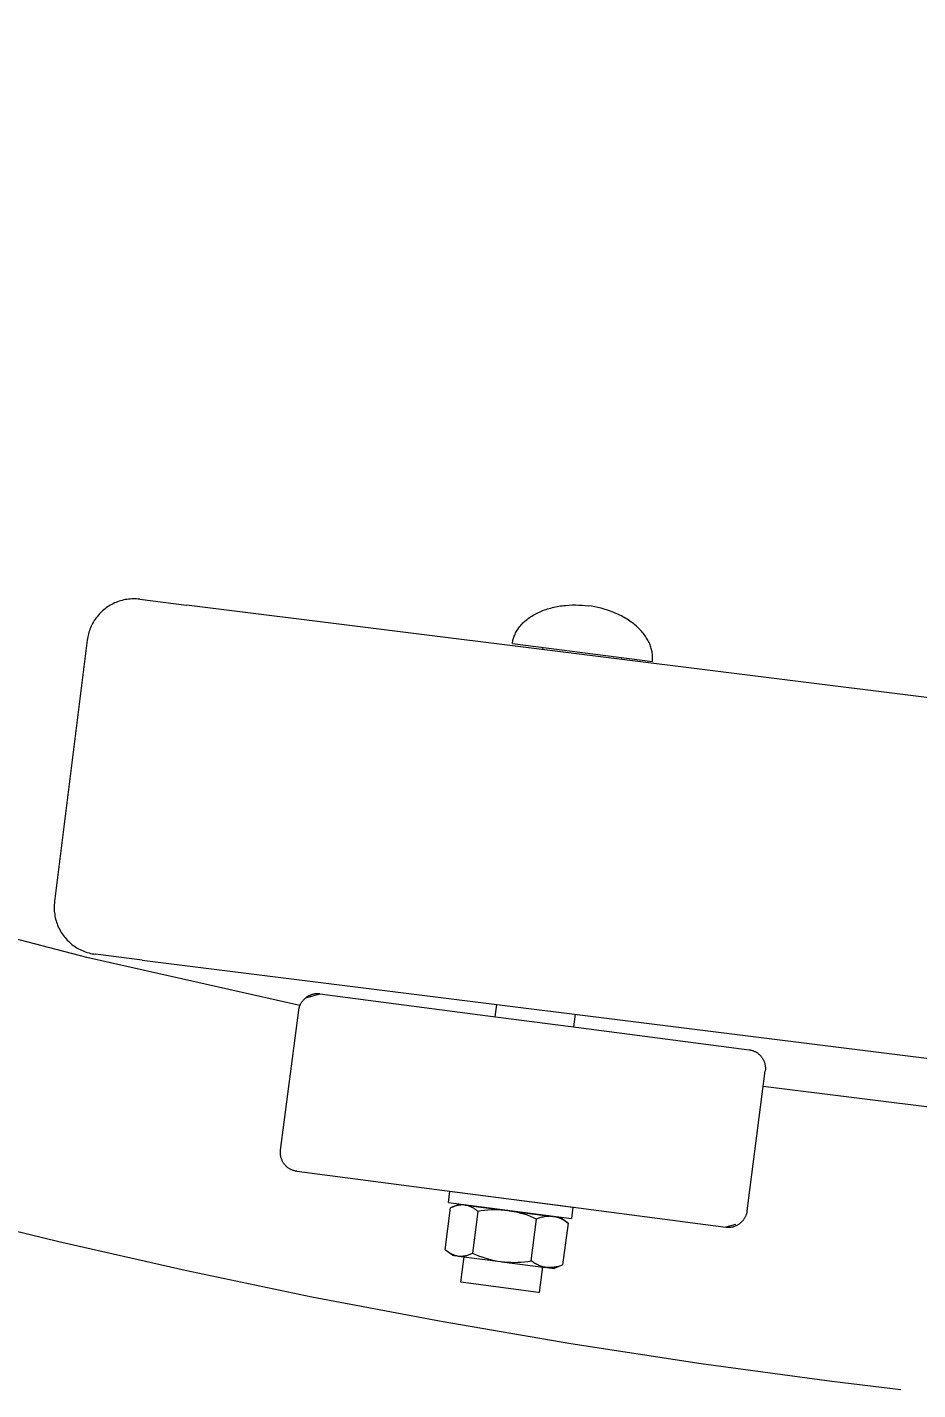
# Model space of a CAD drawing. Header units: inches. Extents: x -9 to 187, y -3 to 135.
# Drawn here: x 156.36 to 160.08, y 112.21 to 117.91 of the extents above; entities that cross this region are included whole.
import ezdxf

# ---------------------------------------------------------------- set-up
doc = ezdxf.new("R2010")
doc.units = ezdxf.units.IN
doc.layers.add('ZANO_R', color=7, linetype='Continuous', lineweight=0)
doc.layers.add('ZANO_W', color=1, linetype='Continuous', lineweight=0)
doc.styles.get("Standard").update_dxf_attribs({"font": 'arial.ttf'})
doc.dimstyles.new('amerykanie', dxfattribs={"dimtxt": 50, "dimasz": 50, "dimexe": 0.5, "dimexo": 0.5, "dimgap": 1, "dimtad": 1, "dimdec": 0, "dimzin": 0, "dimlunit": 5, "dimtxsty": 'Standard', "dimcen": 0.09, "dimclrd": 1, "dimclre": 1, "dimclrt": 1, "dimazin": 0, "dimtfac": 1, "dimtdec": 0, "dimtmove": 0, "dimatfit": 3, "dimfxl": 1, "dimtzin": 0, "dimarcsym": 1})

# ---------------------------------------------------------------- blocks, each defined once
blk = doc.blocks.new('*D359')
at = {"layer": 'ZANO_W', "color": 1, "lineweight": -2}
for p, q in [((155.046, 122.6297), (155.046, 118.629)), ((172.4947, 113.7294), (172.4947, 119.629)), ((156.046, 119.129), (171.4947, 119.129))]:
    blk.add_line(p, q, dxfattribs=at)
at = {"layer": 'ZANO_W', "color": 1}
for points in [[(156.046, 119.2957), (156.046, 118.9624), (155.046, 119.129)], [(171.4947, 118.9624), (171.4947, 119.2957), (172.4947, 119.129)]]:
    blk.add_solid(points, dxfattribs=at)
at = {"layer": 'ZANO_W', "color": 1, "insert": (163.7704, 120.4693), "char_height": 1.625, "attachment_point": 5}
blk.add_mtext('17 7/16', dxfattribs=at)

msp = doc.modelspace()

# ---------------------------------------------------------------- linework, layer by layer
at = {"layer": 'ZANO_R'}
for p, q in [((156.69732, 115.48995), (156.69168, 115.48629)), ((156.70308, 115.49341), (156.69732, 115.48995)), ((156.70895, 115.49668), (156.70308, 115.49341)), ((156.71493, 115.49974), (156.70895, 115.49668)), ((156.72102, 115.5026), (156.71493, 115.49974)), ((156.7272, 115.50525), (156.72102, 115.5026)), ((156.73346, 115.50768), (156.7272, 115.50525)), ((156.7398, 115.5099), (156.73346, 115.50768)), ((156.74622, 115.5119), (156.7398, 115.5099)), ((156.7527, 115.51369), (156.74622, 115.5119)), ((156.75924, 115.51525), (156.7527, 115.51369)), ((156.76583, 115.51658), (156.75924, 115.51525)), ((156.77246, 115.51769), (156.76583, 115.51658)), ((156.77912, 115.51858), (156.77246, 115.51769)), ((156.78581, 115.51923), (156.77912, 115.51858)), ((156.79252, 115.51966), (156.78581, 115.51923)), ((156.79923, 115.51985), (156.79252, 115.51966)), ((156.80595, 115.51982), (156.79923, 115.51985)), ((156.81267, 115.51956), (156.80595, 115.51982)), ((156.81937, 115.51907), (156.81267, 115.51956)), ((156.82606, 115.51835), (156.81937, 115.51907)), ((156.82615, 115.51834), (156.82606, 115.51835)), ((156.82615, 115.51834), (157.02138, 115.49394)), ((163.2716, 114.71285), (157.02138, 115.49394)), ((158.57318, 115.48769), (158.5801, 115.48892)), ((158.5801, 115.48892), (158.58706, 115.49001)), ((158.58706, 115.49001), (158.59404, 115.49098)), ((158.59404, 115.49098), (158.60104, 115.49182)), ((158.60104, 115.49182), (158.60804, 115.49254)), ((158.60804, 115.49254), (158.62205, 115.49362)), ((158.62205, 115.49362), (158.63602, 115.49421)), ((158.63602, 115.49421), (158.6499, 115.49435)), ((158.6499, 115.49435), (158.66363, 115.49404)), ((158.66363, 115.49404), (158.67719, 115.49331)), ((158.67719, 115.49331), (158.69052, 115.49219)), ((158.69052, 115.49219), (158.7036, 115.49069)), ((158.71663, 115.4888), (158.7036, 115.49069)), ((158.72981, 115.48648), (158.71663, 115.4888)), ((156.63946, 115.43456), (156.63574, 115.42896)), ((156.64336, 115.44003), (156.63946, 115.43456)), ((156.64745, 115.44537), (156.64336, 115.44003)), ((156.65171, 115.45056), (156.64745, 115.44537)), ((156.65615, 115.45561), (156.65171, 115.45056)), ((156.66077, 115.4605), (156.65615, 115.45561)), ((156.66554, 115.46523), (156.66077, 115.4605)), ((156.67047, 115.46979), (156.66554, 115.46523)), ((156.67556, 115.47418), (156.67047, 115.46979)), ((156.6808, 115.4784), (156.67556, 115.47418)), ((156.68617, 115.48244), (156.6808, 115.4784)), ((156.69168, 115.48629), (156.68617, 115.48244)), ((158.44248, 115.43044), (158.44705, 115.43413)), ((158.44705, 115.43413), (158.45178, 115.43774)), ((158.45178, 115.43774), (158.45667, 115.44127)), ((158.45667, 115.44127), (158.46171, 115.4447)), ((158.46171, 115.4447), (158.46691, 115.44804)), ((158.46691, 115.44804), (158.47226, 115.45129)), ((158.47226, 115.45129), (158.47775, 115.45443)), ((158.47775, 115.45443), (158.48337, 115.45747)), ((158.48337, 115.45747), (158.48913, 115.4604)), ((158.48913, 115.4604), (158.49502, 115.46323)), ((158.49502, 115.46323), (158.50103, 115.46593)), ((158.50103, 115.46593), (158.50715, 115.46853)), ((158.50715, 115.46853), (158.51338, 115.471)), ((158.51338, 115.471), (158.51971, 115.47335)), ((158.51971, 115.47335), (158.52614, 115.47559)), ((158.52614, 115.47559), (158.53265, 115.47769)), ((158.53265, 115.47769), (158.53924, 115.47968)), ((158.53924, 115.47968), (158.54591, 115.48154)), ((158.54591, 115.48154), (158.55265, 115.48327)), ((158.55265, 115.48327), (158.55944, 115.48487)), ((158.55944, 115.48487), (158.56629, 115.48635)), ((158.56629, 115.48635), (158.57318, 115.48769)), ((158.7431, 115.48372), (158.72981, 115.48648)), ((158.75645, 115.48051), (158.7431, 115.48372)), ((158.76983, 115.47683), (158.75645, 115.48051)), ((158.78319, 115.47269), (158.76983, 115.47683)), ((158.79646, 115.46807), (158.78319, 115.47269)), ((158.80305, 115.46559), (158.79646, 115.46807)), ((158.8096, 115.46298), (158.80305, 115.46559)), ((158.8161, 115.46026), (158.8096, 115.46298)), ((158.82255, 115.45743), (158.8161, 115.46026)), ((158.82893, 115.45448), (158.82255, 115.45743)), ((158.83525, 115.45141), (158.82893, 115.45448)), ((158.84149, 115.44824), (158.83525, 115.45141)), ((158.84765, 115.44495), (158.84149, 115.44824)), ((158.85372, 115.44156), (158.84765, 115.44495)), ((158.85969, 115.43806), (158.85372, 115.44156)), ((158.86556, 115.43446), (158.85969, 115.43806)), ((158.87132, 115.43076), (158.86556, 115.43446)), ((156.61332, 115.38027), (156.61147, 115.37381)), ((156.61538, 115.38667), (156.61332, 115.38027)), ((156.61766, 115.39299), (156.61538, 115.38667)), ((156.62016, 115.39923), (156.61766, 115.39299)), ((156.62286, 115.40538), (156.62016, 115.39923)), ((156.62578, 115.41144), (156.62286, 115.40538)), ((156.6289, 115.41739), (156.62578, 115.41144)), ((156.63222, 115.42323), (156.6289, 115.41739)), ((156.63574, 115.42896), (156.63222, 115.42323)), ((158.39688, 115.37276), (158.39899, 115.37711)), ((158.39899, 115.37711), (158.40127, 115.38145)), ((158.40127, 115.38145), (158.40373, 115.38576)), ((158.40373, 115.38576), (158.40636, 115.39004)), ((158.40636, 115.39004), (158.40918, 115.3943)), ((158.40918, 115.3943), (158.41217, 115.39852)), ((158.41217, 115.39852), (158.41534, 115.4027)), ((158.41534, 115.4027), (158.41869, 115.40683)), ((158.41869, 115.40683), (158.42222, 115.41092)), ((158.42222, 115.41092), (158.42592, 115.41495)), ((158.42592, 115.41495), (158.4298, 115.41892)), ((158.4298, 115.41892), (158.43386, 115.42283)), ((158.43386, 115.42283), (158.43809, 115.42667)), ((158.43809, 115.42667), (158.44248, 115.43044)), ((158.87696, 115.42696), (158.87132, 115.43076)), ((158.88248, 115.42306), (158.87696, 115.42696)), ((158.88787, 115.41908), (158.88248, 115.42306)), ((158.89313, 115.41501), (158.88787, 115.41908)), ((158.89824, 115.41086), (158.89313, 115.41501)), ((158.90321, 115.40662), (158.89824, 115.41086)), ((158.90803, 115.40232), (158.90321, 115.40662)), ((158.9127, 115.39794), (158.90803, 115.40232)), ((158.9172, 115.3935), (158.9127, 115.39794)), ((158.92154, 115.389), (158.9172, 115.3935)), ((158.92571, 115.38444), (158.92154, 115.389)), ((158.92971, 115.37983), (158.92571, 115.38444)), ((158.93354, 115.37517), (158.92971, 115.37983)), ((158.93719, 115.37047), (158.93354, 115.37517)), ((156.60633, 115.34744), (156.46964, 114.25365)), ((156.60728, 115.35409), (156.60633, 115.34744)), ((156.60845, 115.36071), (156.60728, 115.35409)), ((156.60985, 115.36729), (156.60845, 115.36071)), ((156.61147, 115.37381), (156.60985, 115.36729)), ((158.38545, 115.33352), (158.38608, 115.33784)), ((158.38545, 115.33352), (158.97105, 115.25746)), ((158.38608, 115.33784), (158.38687, 115.34218)), ((158.38687, 115.34218), (158.38781, 115.34654)), ((158.38781, 115.34654), (158.38891, 115.3509)), ((158.38891, 115.3509), (158.39017, 115.35527)), ((158.39017, 115.35527), (158.3916, 115.35965)), ((158.3916, 115.35965), (158.39319, 115.36403)), ((158.39319, 115.36403), (158.39495, 115.3684)), ((158.39495, 115.3684), (158.39688, 115.37276)), ((158.94066, 115.36574), (158.93719, 115.37047)), ((158.94395, 115.36097), (158.94066, 115.36574)), ((158.94706, 115.35618), (158.94395, 115.36097)), ((158.94998, 115.35136), (158.94706, 115.35618)), ((158.95272, 115.34653), (158.94998, 115.35136)), ((158.95527, 115.34169), (158.95272, 115.34653)), ((158.95764, 115.33684), (158.95527, 115.34169)), ((158.95982, 115.33198), (158.95764, 115.33684)), ((158.96182, 115.32713), (158.95982, 115.33198)), ((158.96363, 115.32229), (158.96182, 115.32713)), ((158.96527, 115.31745), (158.96363, 115.32229)), ((158.51308, 115.30752), (158.51428, 115.31678)), ((158.84221, 115.27419), (158.84122, 115.26652)), ((158.96672, 115.31264), (158.96527, 115.31745)), ((158.96799, 115.30784), (158.96672, 115.31264)), ((158.96909, 115.30307), (158.96799, 115.30784)), ((158.97002, 115.29833), (158.96909, 115.30307)), ((158.97077, 115.29361), (158.97002, 115.29833)), ((158.97136, 115.28894), (158.97077, 115.29361)), ((158.97105, 115.25746), (158.97154, 115.2618)), ((158.97178, 115.2843), (158.97136, 115.28894)), ((158.97154, 115.2618), (158.97188, 115.2662)), ((158.97204, 115.2797), (158.97178, 115.2843)), ((158.97188, 115.2662), (158.97209, 115.27065)), ((158.97214, 115.27515), (158.97204, 115.2797)), ((158.97209, 115.27065), (158.97214, 115.27515)), ((156.60522, 114.02034), (155.7206, 114.24946)), ((156.46843, 114.24026), (156.46817, 114.23355)), ((156.46892, 114.24697), (156.46843, 114.24026)), ((156.46964, 114.25365), (156.46892, 114.24697)), ((156.46817, 114.23355), (156.46813, 114.22683)), ((156.46813, 114.22683), (156.46833, 114.22011)), ((156.46833, 114.22011), (156.46876, 114.2134)), ((156.46876, 114.2134), (156.46941, 114.20671)), ((156.46941, 114.20671), (156.4703, 114.20005)), ((156.4703, 114.20005), (156.47141, 114.19342)), ((156.47141, 114.19342), (156.47274, 114.18683)), ((156.47274, 114.18683), (156.4743, 114.1803)), ((156.4743, 114.1803), (156.47608, 114.17381)), ((156.47608, 114.17381), (156.47809, 114.1674)), ((156.47809, 114.1674), (156.48031, 114.16105)), ((156.48031, 114.16105), (156.48274, 114.15479)), ((156.48274, 114.15479), (156.48539, 114.14861)), ((156.48539, 114.14861), (156.48825, 114.14253)), ((156.48825, 114.14253), (156.49131, 114.13655)), ((156.49131, 114.13655), (156.49458, 114.13067)), ((156.49458, 114.13067), (156.49804, 114.12491)), ((156.49804, 114.12491), (156.5017, 114.11927)), ((156.5017, 114.11927), (156.50555, 114.11376)), ((156.50555, 114.11376), (156.50959, 114.10839)), ((156.50959, 114.10839), (156.5138, 114.10316)), ((156.5138, 114.10316), (156.5182, 114.09807)), ((156.5182, 114.09807), (156.52276, 114.09313)), ((156.52276, 114.09313), (156.52749, 114.08836)), ((156.52749, 114.08836), (156.53238, 114.08375)), ((156.53238, 114.08375), (156.53742, 114.07931)), ((156.53742, 114.07931), (156.54262, 114.07504)), ((156.54262, 114.07504), (156.54795, 114.07095)), ((156.54795, 114.07095), (156.55343, 114.06705)), ((156.55343, 114.06705), (156.55903, 114.06334)), ((156.55903, 114.06334), (156.56475, 114.05982)), ((156.56475, 114.05982), (156.5706, 114.05649)), ((156.5706, 114.05649), (156.57655, 114.05337)), ((156.57655, 114.05337), (156.5826, 114.05046)), ((156.5826, 114.05046), (156.58876, 114.04775)), ((156.58876, 114.04775), (156.595, 114.04525)), ((156.595, 114.04525), (156.60132, 114.04297)), ((156.60132, 114.04297), (156.60772, 114.04091)), ((157.49666, 113.81938), (156.60522, 114.02034)), ((156.60772, 114.04091), (156.61418, 114.03907)), ((156.61418, 114.03907), (156.6207, 114.03744)), ((156.6207, 114.03744), (156.62728, 114.03604)), ((156.62728, 114.03604), (156.63389, 114.03487)), ((156.63389, 114.03487), (156.64055, 114.03392)), ((156.83587, 114.00951), (156.64053, 114.03392)), ((156.83587, 114.00951), (163.08609, 113.22842)), ((157.50492, 113.83463), (157.5065, 113.83681)), ((157.5065, 113.83681), (157.50814, 113.83893)), ((157.50814, 113.83893), (157.50986, 113.841)), ((157.50986, 113.841), (157.51164, 113.84301)), ((157.51164, 113.84301), (157.5135, 113.84496)), ((157.5135, 113.84496), (157.51542, 113.84684)), ((157.51542, 113.84684), (157.5174, 113.84866)), ((157.5174, 113.84866), (157.51944, 113.8504)), ((157.51944, 113.8504), (157.52155, 113.85208)), ((157.52155, 113.85208), (157.57973, 113.86778)), ((157.5237, 113.85368), (157.52155, 113.85208)), ((157.52592, 113.85521), (157.5237, 113.85368)), ((157.52818, 113.85667), (157.52592, 113.85521)), ((157.53049, 113.85804), (157.52818, 113.85667)), ((157.53284, 113.85934), (157.53049, 113.85804)), ((157.53524, 113.86055), (157.53284, 113.85934)), ((157.53768, 113.86168), (157.53524, 113.86055)), ((157.54016, 113.86273), (157.53768, 113.86168)), ((157.54267, 113.86369), (157.54016, 113.86273)), ((157.54521, 113.86457), (157.54267, 113.86369)), ((157.54778, 113.86535), (157.54521, 113.86457)), ((157.55038, 113.86605), (157.54778, 113.86535)), ((157.553, 113.86667), (157.55038, 113.86605)), ((157.55563, 113.86719), (157.553, 113.86667)), ((157.55829, 113.86762), (157.55563, 113.86719)), ((157.56095, 113.86796), (157.55829, 113.86762)), ((157.56363, 113.86821), (157.56095, 113.86796)), ((157.56631, 113.86836), (157.56363, 113.86821)), ((157.569, 113.86843), (157.56631, 113.86836)), ((157.57169, 113.8684), (157.569, 113.86843)), ((157.57438, 113.86829), (157.57169, 113.8684)), ((157.57706, 113.86808), (157.57438, 113.86829)), ((157.57973, 113.86778), (157.57706, 113.86808)), ((157.57973, 113.86778), (158.28244, 113.77647)), ((157.41542, 113.21425), (157.4915, 113.79984)), ((157.4915, 113.79984), (157.4919, 113.8025)), ((157.4919, 113.8025), (157.49238, 113.80515)), ((157.49238, 113.80515), (157.49295, 113.80777)), ((157.49295, 113.80777), (157.49361, 113.81038)), ((157.49361, 113.81038), (157.49436, 113.81296)), ((157.49436, 113.81296), (157.4952, 113.81552)), ((157.4952, 113.81552), (157.49613, 113.81804)), ((157.49613, 113.81804), (157.49714, 113.82053)), ((157.49714, 113.82053), (157.49823, 113.82299)), ((157.49823, 113.82299), (157.49941, 113.8254)), ((157.49941, 113.8254), (157.50067, 113.82778)), ((157.50067, 113.82778), (157.50201, 113.83011)), ((157.50201, 113.83011), (157.50343, 113.83239)), ((157.50343, 113.83239), (157.50492, 113.83463)), ((158.3137, 113.77241), (158.3204, 113.82399)), ((158.64854, 113.78298), (158.64163, 113.7298)), ((158.28244, 113.77647), (158.67284, 113.72575)), ((158.67284, 113.72575), (159.37555, 113.63444)), ((159.37555, 113.63444), (159.37821, 113.63405)), ((159.37821, 113.63405), (159.38085, 113.63357)), ((159.38085, 113.63357), (159.38347, 113.63299)), ((159.38347, 113.63299), (159.38608, 113.63233)), ((159.38608, 113.63233), (159.38866, 113.63158)), ((159.38866, 113.63158), (159.39121, 113.63075)), ((159.39121, 113.63075), (159.39373, 113.62982)), ((159.39373, 113.62982), (159.39622, 113.62881)), ((159.39622, 113.62881), (159.39868, 113.62772)), ((159.39868, 113.62772), (159.40109, 113.62654)), ((159.40109, 113.62654), (159.40346, 113.62528)), ((159.40346, 113.62528), (159.40579, 113.62395)), ((159.40579, 113.62395), (159.40808, 113.62253)), ((159.40808, 113.62253), (159.41031, 113.62103)), ((159.41031, 113.62103), (159.41249, 113.61946)), ((159.41249, 113.61946), (159.41462, 113.61782)), ((159.41462, 113.61782), (159.41669, 113.6161)), ((159.41669, 113.6161), (159.4187, 113.61431)), ((159.4187, 113.61431), (159.42065, 113.61246)), ((159.42065, 113.61246), (159.42253, 113.61054)), ((159.42253, 113.61054), (159.42435, 113.60856)), ((159.42435, 113.60856), (159.4261, 113.60651)), ((159.4261, 113.60651), (159.42778, 113.60441)), ((159.42778, 113.60441), (159.42938, 113.60225)), ((159.42938, 113.60225), (159.43091, 113.60004)), ((159.43091, 113.60004), (159.43236, 113.59778)), ((159.43236, 113.59778), (159.43374, 113.59547)), ((159.43374, 113.59547), (159.43503, 113.59311)), ((159.43503, 113.59311), (159.43625, 113.59071)), ((159.43625, 113.59071), (159.43738, 113.58827)), ((159.43738, 113.58827), (159.43843, 113.5858)), ((159.43843, 113.5858), (159.43939, 113.58328)), ((159.43939, 113.58328), (159.44027, 113.58074)), ((159.44027, 113.58074), (159.44106, 113.57817)), ((159.44106, 113.57817), (159.44176, 113.57557)), ((159.44176, 113.57557), (159.44237, 113.57296)), ((159.44237, 113.57296), (159.44289, 113.57032)), ((159.44289, 113.57032), (159.44332, 113.56766)), ((159.44332, 113.56766), (159.44366, 113.565)), ((159.44366, 113.565), (159.44391, 113.56232)), ((159.44399, 113.55157), (159.44378, 113.54889)), ((159.44391, 113.56232), (159.44407, 113.55963)), ((159.44411, 113.55426), (159.44399, 113.55157)), ((159.44407, 113.55963), (159.44414, 113.55694)), ((159.44414, 113.55694), (159.44411, 113.55426)), ((159.36739, 112.96062), (159.44348, 113.54622)), ((159.44378, 113.54889), (159.44348, 113.54622)), ((160.33343, 113.36826), (159.43501, 113.48098)), ((157.4149, 113.20889), (157.41511, 113.21157)), ((157.41511, 113.21157), (157.41542, 113.21425)), ((157.41476, 113.20351), (157.41479, 113.2062)), ((157.41483, 113.20082), (157.41476, 113.20351)), ((157.41479, 113.2062), (157.4149, 113.20889)), ((157.41499, 113.19813), (157.41483, 113.20082)), ((157.41524, 113.19545), (157.41499, 113.19813)), ((157.41558, 113.19278), (157.41524, 113.19545)), ((157.41601, 113.19013), (157.41558, 113.19278)), ((157.41653, 113.18749), (157.41601, 113.19013)), ((157.41715, 113.18486), (157.41653, 113.18749)), ((157.41785, 113.18227), (157.41715, 113.18486)), ((157.41864, 113.17969), (157.41785, 113.18227)), ((157.41952, 113.17715), (157.41864, 113.17969)), ((157.42048, 113.17464), (157.41952, 113.17715)), ((157.42153, 113.17216), (157.42048, 113.17464)), ((157.42267, 113.16972), (157.42153, 113.17216)), ((157.42388, 113.16732), (157.42267, 113.16972)), ((157.42518, 113.16496), (157.42388, 113.16732)), ((157.42656, 113.16265), (157.42518, 113.16496)), ((157.42801, 113.16038), (157.42656, 113.16265)), ((157.42955, 113.15817), (157.42801, 113.16038)), ((157.43115, 113.15601), (157.42955, 113.15817)), ((157.43283, 113.15391), (157.43115, 113.15601)), ((157.43459, 113.15186), (157.43283, 113.15391)), ((157.43641, 113.14988), (157.43459, 113.15186)), ((157.43829, 113.14796), (157.43641, 113.14988)), ((157.44024, 113.14611), (157.43829, 113.14796)), ((157.44226, 113.14432), (157.44024, 113.14611)), ((157.44433, 113.1426), (157.44226, 113.14432)), ((157.44646, 113.14096), (157.44433, 113.1426)), ((157.44864, 113.13939), (157.44646, 113.14096)), ((157.45087, 113.1379), (157.44864, 113.13939)), ((157.45315, 113.13649), (157.45087, 113.1379)), ((157.45548, 113.13516), (157.45315, 113.13649)), ((157.45785, 113.1339), (157.45548, 113.13516)), ((157.46026, 113.13273), (157.45785, 113.1339)), ((157.46271, 113.13164), (157.46026, 113.13273)), ((157.46519, 113.13063), (157.46271, 113.13164)), ((157.46771, 113.12971), (157.46519, 113.13063)), ((157.47026, 113.12887), (157.46771, 113.12971)), ((157.47284, 113.12813), (157.47026, 113.12887)), ((157.47544, 113.12747), (157.47284, 113.12813)), ((157.47806, 113.1269), (157.47544, 113.12747)), ((157.4807, 113.12642), (157.47806, 113.1269)), ((157.48335, 113.12602), (157.4807, 113.12642)), ((157.48335, 113.12602), (158.18606, 113.03472)), ((158.11755, 112.99571), (158.12363, 113.04255)), ((158.12368, 113.04255), (158.12363, 113.04255)), ((158.12363, 113.04255), (158.12363, 113.04255)), ((158.12363, 113.04255), (158.63891, 112.97563)), ((158.11759, 112.9957), (158.11755, 112.99571)), ((158.11755, 112.99571), (158.11755, 112.99571)), ((158.11755, 112.99571), (158.63283, 112.92878)), ((158.13413, 112.97669), (158.16183, 112.98822)), ((158.1503, 112.98229), (158.1468, 112.98137)), ((158.15383, 112.9831), (158.1503, 112.98229)), ((158.15739, 112.98379), (158.15383, 112.9831)), ((158.16097, 112.98437), (158.15739, 112.98379)), ((158.16457, 112.98482), (158.16097, 112.98437)), ((158.16184, 112.98822), (158.16183, 112.98822)), ((158.16183, 112.98822), (158.16183, 112.98822)), ((158.16183, 112.98822), (158.16183, 112.98822)), ((158.16183, 112.98822), (158.16184, 112.98822)), ((158.16184, 112.98822), (158.16189, 112.98821)), ((158.16189, 112.98821), (158.16214, 112.98818)), ((158.16214, 112.98818), (158.16323, 112.98804)), ((158.16323, 112.98804), (158.16767, 112.98746)), ((158.16818, 112.98516), (158.16457, 112.98482)), ((158.16767, 112.98746), (158.18475, 112.98524)), ((158.1718, 112.98537), (158.16818, 112.98516)), ((158.17542, 112.98547), (158.1718, 112.98537)), ((158.17904, 112.98545), (158.17542, 112.98547)), ((158.18267, 112.9853), (158.17904, 112.98545)), ((158.18628, 112.98504), (158.18267, 112.9853)), ((158.18606, 113.03472), (158.57646, 112.98399)), ((158.18984, 112.98437), (158.18628, 112.98504)), ((158.18798, 112.98482), (158.36315, 112.96207)), ((158.19338, 112.98359), (158.18984, 112.98437)), ((158.19689, 112.98268), (158.19338, 112.98359)), ((158.20037, 112.98166), (158.19689, 112.98268)), ((158.21102, 112.98183), (158.21124, 112.98354)), ((158.21733, 113.03039), (158.21736, 113.03065)), ((158.5453, 112.98804), (158.54526, 112.98779)), ((158.57646, 112.98399), (159.27917, 112.89269)), ((156.48828, 112.83061), (156.04483, 112.93898)), ((158.10384, 112.79836), (158.12658, 112.97344)), ((158.12983, 112.97503), (158.12658, 112.97344)), ((158.13314, 112.97652), (158.12983, 112.97503)), ((158.13649, 112.9779), (158.13314, 112.97652)), ((158.13989, 112.97917), (158.13649, 112.9779)), ((158.14332, 112.98033), (158.13989, 112.97917)), ((158.1468, 112.98137), (158.14332, 112.98033)), ((158.20382, 112.98053), (158.20037, 112.98166)), ((158.20722, 112.97928), (158.20382, 112.98053)), ((158.21058, 112.97792), (158.20722, 112.97928)), ((158.21389, 112.97646), (158.21058, 112.97792)), ((158.21716, 112.97488), (158.21389, 112.97646)), ((158.22037, 112.97319), (158.21716, 112.97488)), ((158.24104, 112.95857), (158.2183, 112.78349)), ((158.22352, 112.9714), (158.22037, 112.97319)), ((158.22661, 112.96951), (158.22352, 112.9714)), ((158.22964, 112.96751), (158.22661, 112.96951)), ((158.2326, 112.96542), (158.22964, 112.96751)), ((158.23549, 112.96323), (158.2326, 112.96542)), ((158.2383, 112.96095), (158.23549, 112.96323)), ((158.24104, 112.95857), (158.2383, 112.96095)), ((158.25487, 112.96068), (158.24104, 112.95857)), ((158.26876, 112.96234), (158.25487, 112.96068)), ((158.28269, 112.96357), (158.26876, 112.96234)), ((158.29666, 112.96435), (158.28269, 112.96357)), ((158.31064, 112.96469), (158.29666, 112.96435)), ((158.32463, 112.96459), (158.31064, 112.96469)), ((158.33861, 112.96405), (158.32463, 112.96459)), ((158.35256, 112.96306), (158.33861, 112.96405)), ((158.36648, 112.96164), (158.35256, 112.96306)), ((158.3803, 112.95946), (158.36648, 112.96164)), ((158.37007, 112.96117), (158.55338, 112.93736)), ((158.39404, 112.95685), (158.3803, 112.95946)), ((158.40769, 112.9538), (158.39404, 112.95685)), ((158.42124, 112.95033), (158.40769, 112.9538)), ((158.43468, 112.94643), (158.42124, 112.95033)), ((158.44798, 112.9421), (158.43468, 112.94643)), ((158.46114, 112.93736), (158.44798, 112.9421)), ((158.47414, 112.9322), (158.46114, 112.93736)), ((158.46424, 112.75155), (158.48697, 112.92663)), ((158.48697, 112.92663), (158.47414, 112.9322)), ((158.49128, 112.92838), (158.48697, 112.92663)), ((158.49564, 112.92999), (158.49128, 112.92838)), ((158.50006, 112.93145), (158.49564, 112.92999)), ((158.50452, 112.93277), (158.50006, 112.93145)), ((158.50902, 112.93393), (158.50452, 112.93277)), ((158.51356, 112.93494), (158.50902, 112.93393)), ((158.51812, 112.9358), (158.51356, 112.93494)), ((158.52272, 112.93651), (158.51812, 112.9358)), ((158.52734, 112.93707), (158.52272, 112.93651)), ((158.53197, 112.93746), (158.52734, 112.93707)), ((158.53661, 112.93771), (158.53197, 112.93746)), ((158.54126, 112.9378), (158.53661, 112.93771)), ((158.53918, 112.94095), (158.53896, 112.93924)), ((158.54591, 112.93773), (158.54126, 112.9378)), ((158.55055, 112.93751), (158.54591, 112.93773)), ((158.55519, 112.93713), (158.55055, 112.93751)), ((158.55979, 112.93631), (158.55522, 112.93713)), ((158.55708, 112.93688), (158.58814, 112.93285)), ((158.56434, 112.93534), (158.55979, 112.93631)), ((158.56885, 112.93421), (158.56434, 112.93534)), ((158.57332, 112.93294), (158.56885, 112.93421)), ((158.57774, 112.93152), (158.57332, 112.93294)), ((158.58212, 112.92995), (158.57774, 112.93152)), ((158.58644, 112.92824), (158.58212, 112.92995)), ((158.5907, 112.92638), (158.58644, 112.92824)), ((158.58815, 112.93285), (158.61369, 112.91332)), ((158.59489, 112.92438), (158.5907, 112.92638)), ((158.63896, 112.97563), (158.63287, 112.92878)), ((159.35397, 112.92584), (159.3524, 112.92366)), ((159.35547, 112.92807), (159.35397, 112.92584)), ((159.35689, 112.93035), (159.35547, 112.92807)), ((159.35823, 112.93269), (159.35689, 112.93035)), ((159.35949, 112.93506), (159.35823, 112.93269)), ((159.36067, 112.93748), (159.35949, 112.93506)), ((159.36176, 112.93993), (159.36067, 112.93748)), ((159.36277, 112.94242), (159.36176, 112.93993)), ((159.3637, 112.94495), (159.36277, 112.94242)), ((159.36453, 112.9475), (159.3637, 112.94495)), ((159.36529, 112.95008), (159.36453, 112.9475)), ((159.36595, 112.95269), (159.36529, 112.95008)), ((159.36652, 112.95532), (159.36595, 112.95269)), ((159.367, 112.95796), (159.36652, 112.95532)), ((159.36739, 112.96062), (159.367, 112.95796)), ((158.59902, 112.92224), (158.59489, 112.92438)), ((158.61845, 112.90955), (158.59571, 112.73447)), ((158.60307, 112.91997), (158.59902, 112.92224)), ((158.60705, 112.91756), (158.60307, 112.91997)), ((158.61094, 112.91502), (158.60705, 112.91756)), ((158.61474, 112.91235), (158.61094, 112.91502)), ((158.61369, 112.91332), (158.61845, 112.90955)), ((158.61845, 112.90955), (158.61474, 112.91235)), ((159.31919, 112.90348), (159.27917, 112.89269)), ((159.27917, 112.89269), (159.28184, 112.89239)), ((159.28184, 112.89239), (159.28452, 112.89218)), ((159.28452, 112.89218), (159.28721, 112.89206)), ((159.28721, 112.89206), (159.2899, 112.89203)), ((159.2899, 112.89203), (159.29258, 112.8921)), ((159.29258, 112.8921), (159.29527, 112.89226)), ((159.29527, 112.89226), (159.29794, 112.89251)), ((159.29794, 112.89251), (159.30061, 112.89285)), ((159.30061, 112.89285), (159.30326, 112.89328)), ((159.30326, 112.89328), (159.3059, 112.8938)), ((159.3059, 112.8938), (159.30852, 112.89441)), ((159.30852, 112.89441), (159.31112, 112.89511)), ((159.31112, 112.89511), (159.31369, 112.8959)), ((159.31369, 112.8959), (159.31623, 112.89677)), ((159.31623, 112.89677), (159.31874, 112.89774)), ((159.31874, 112.89774), (159.32122, 112.89878)), ((159.32122, 112.89878), (159.32365, 112.89991)), ((159.32365, 112.89991), (159.32605, 112.90113)), ((159.32605, 112.90113), (159.32841, 112.90242)), ((159.32841, 112.90242), (159.33072, 112.9038)), ((159.33072, 112.9038), (159.33298, 112.90525)), ((159.33298, 112.90525), (159.33519, 112.90678)), ((159.33519, 112.90678), (159.33735, 112.90838)), ((159.33945, 112.91006), (159.33735, 112.90838)), ((159.3415, 112.91181), (159.33945, 112.91006)), ((159.34348, 112.91362), (159.3415, 112.91181)), ((159.3454, 112.9155), (159.34348, 112.91362)), ((159.34725, 112.91745), (159.3454, 112.9155)), ((159.34904, 112.91946), (159.34725, 112.91745)), ((159.35076, 112.92153), (159.34904, 112.91946)), ((159.3524, 112.92366), (159.35076, 112.92153)), ((157.01651, 112.71077), (156.48828, 112.83061)), ((158.10384, 112.79836), (158.10658, 112.79598)), ((158.10658, 112.79598), (158.10939, 112.7937)), ((158.10939, 112.7937), (158.11228, 112.79151)), ((158.13415, 112.77506), (158.11033, 112.79327)), ((158.11228, 112.79151), (158.11524, 112.78941)), ((158.11524, 112.78941), (158.11827, 112.78742)), ((158.11827, 112.78742), (158.12136, 112.78552)), ((158.12136, 112.78552), (158.12451, 112.78373)), ((158.12451, 112.78373), (158.12772, 112.78205)), ((158.12772, 112.78205), (158.13099, 112.78047)), ((158.13099, 112.78047), (158.1343, 112.779)), ((158.13415, 112.77506), (158.13415, 112.77506)), ((158.13415, 112.77506), (158.13415, 112.77506)), ((158.13415, 112.77506), (158.13415, 112.77506)), ((158.13415, 112.77506), (158.13416, 112.77506)), ((158.13416, 112.77506), (158.13421, 112.77505)), ((158.13421, 112.77505), (158.13446, 112.77502)), ((158.1343, 112.779), (158.13766, 112.77764)), ((158.13446, 112.77502), (158.13555, 112.77488)), ((158.13555, 112.77488), (158.14001, 112.7743)), ((158.13766, 112.77764), (158.14106, 112.7764)), ((158.14001, 112.7743), (158.15713, 112.77207)), ((158.14106, 112.7764), (158.14451, 112.77526)), ((158.14451, 112.77526), (158.14799, 112.77424)), ((158.14799, 112.77424), (158.1515, 112.77334)), ((158.1515, 112.77334), (158.15503, 112.77255)), ((158.15503, 112.77255), (158.1586, 112.77188)), ((158.1586, 112.77188), (158.16221, 112.77162)), ((158.16017, 112.77168), (158.33518, 112.74895)), ((158.16221, 112.77162), (158.16583, 112.77148)), ((158.16583, 112.77148), (158.16946, 112.77146)), ((158.16946, 112.77146), (158.17308, 112.77155)), ((158.16949, 112.66207), (158.18334, 112.76867)), ((158.17308, 112.77155), (158.1767, 112.77177)), ((158.1767, 112.77177), (158.18031, 112.77211)), ((158.18031, 112.77211), (158.18391, 112.77256)), ((158.18391, 112.77256), (158.18749, 112.77313)), ((158.18749, 112.77313), (158.19105, 112.77383)), ((158.19105, 112.77383), (158.19458, 112.77463)), ((158.19458, 112.77463), (158.19808, 112.77556)), ((158.19808, 112.77556), (158.20156, 112.7766)), ((158.20156, 112.7766), (158.20499, 112.77776)), ((158.20499, 112.77776), (158.20839, 112.77902)), ((158.20839, 112.77902), (158.21174, 112.7804)), ((158.21174, 112.7804), (158.21505, 112.78189)), ((158.21505, 112.78189), (158.2183, 112.78349)), ((158.2183, 112.78349), (158.23113, 112.77792)), ((158.23113, 112.77792), (158.24413, 112.77276)), ((158.24413, 112.77276), (158.25729, 112.76802)), ((158.25729, 112.76802), (158.2706, 112.76369)), ((158.2706, 112.76369), (158.28403, 112.75979)), ((158.28403, 112.75979), (158.29758, 112.75631)), ((158.29758, 112.75631), (158.31123, 112.75327)), ((157.54678, 112.60035), (157.01651, 112.71077)), ((158.31123, 112.75327), (158.32498, 112.75066)), ((158.32498, 112.75066), (158.33879, 112.74848)), ((158.33879, 112.74848), (158.35271, 112.74706)), ((158.34191, 112.74808), (158.52577, 112.7242)), ((158.35271, 112.74706), (158.36666, 112.74607)), ((158.36666, 112.74607), (158.38064, 112.74553)), ((158.38064, 112.74553), (158.39463, 112.74543)), ((158.39463, 112.74543), (158.40862, 112.74577)), ((158.40862, 112.74577), (158.42258, 112.74655)), ((158.42258, 112.74655), (158.43652, 112.74778)), ((158.43652, 112.74778), (158.45041, 112.74944)), ((158.45041, 112.74944), (158.46424, 112.75155)), ((158.46795, 112.74875), (158.46424, 112.75155)), ((158.47176, 112.74608), (158.46795, 112.74875)), ((158.47565, 112.74354), (158.47176, 112.74608)), ((158.47963, 112.74113), (158.47565, 112.74354)), ((158.48368, 112.73886), (158.47963, 112.74113)), ((158.48781, 112.73672), (158.48368, 112.73886)), ((158.49201, 112.73472), (158.48781, 112.73672)), ((158.49627, 112.73286), (158.49201, 112.73472)), ((158.50059, 112.73115), (158.49627, 112.73286)), ((158.51127, 112.72608), (158.49743, 112.61948)), ((158.50497, 112.72958), (158.50059, 112.73115)), ((158.5094, 112.72816), (158.50497, 112.72958)), ((158.51387, 112.72688), (158.5094, 112.72816)), ((158.51838, 112.72576), (158.51387, 112.72688)), ((158.52293, 112.72479), (158.51838, 112.72576)), ((158.5275, 112.72397), (158.52293, 112.72479)), ((158.53214, 112.72359), (158.5275, 112.72397)), ((158.5294, 112.72373), (158.56046, 112.71969)), ((158.53678, 112.72337), (158.53214, 112.72359)), ((158.54143, 112.7233), (158.53678, 112.72337)), ((158.54608, 112.72339), (158.54143, 112.7233)), ((158.55072, 112.72363), (158.54608, 112.72339)), ((158.55535, 112.72403), (158.55072, 112.72363)), ((158.55997, 112.72458), (158.55535, 112.72403)), ((158.56457, 112.72529), (158.55997, 112.72458)), ((158.59015, 112.73205), (158.56046, 112.71969)), ((158.56913, 112.72615), (158.56457, 112.72529)), ((158.57367, 112.72717), (158.56913, 112.72615)), ((158.57817, 112.72833), (158.57367, 112.72717)), ((158.58263, 112.72964), (158.57817, 112.72833)), ((158.58705, 112.73111), (158.58263, 112.72964)), ((158.59141, 112.73272), (158.58705, 112.73111)), ((158.59571, 112.73447), (158.59015, 112.73205)), ((158.59571, 112.73447), (158.59141, 112.73272)), ((158.4941, 112.61992), (158.1695, 112.66207)), ((158.08736, 112.49781), (157.54678, 112.60035)), ((158.4966, 112.61959), (158.4941, 112.61992)), ((158.49724, 112.61951), (158.4966, 112.61959)), ((158.49739, 112.61949), (158.49724, 112.61951)), ((158.49742, 112.61948), (158.49739, 112.61949)), ((158.49743, 112.61948), (158.49742, 112.61948)), ((158.49743, 112.61948), (158.49743, 112.61948)), ((158.49743, 112.61948), (158.49743, 112.61948)), ((158.49743, 112.61948), (158.49743, 112.61948)), ((158.49743, 112.61948), (158.49743, 112.61948)), ((158.62968, 112.40491), (158.08736, 112.49781)), ((159.17491, 112.32146), (158.62968, 112.40491)), ((159.72152, 112.24767), (159.17491, 112.32146)), ((160.01048, 112.21263), (159.72152, 112.24767))]:
    msp.add_line(p, q, dxfattribs=at)

# ---------------------------------------------------------------- dimensions: what is measured, and where the dimension line sits
at = {"layer": 'ZANO_W'}
dim = msp.add_linear_dim(base=(172.49468, 119.12904), p1=(155.04604, 123.12973), p2=(172.49468, 113.22942), dimstyle='amerykanie', override={"dimtxt": 1.625, "dimasz": 1, "dimgap": 0.5, "dimdec": 4, "dimaunit": 1, "dimadec": 1, "dimtdec": 4, "dimtmove": 1, "dimfrac": 2}, dxfattribs=at)
dim.commit()
dim.dimension.update_dxf_attribs({"geometry": '*D359', "text_midpoint": (163.77036, 120.46925)})

doc.saveas('drawing.dxf')
